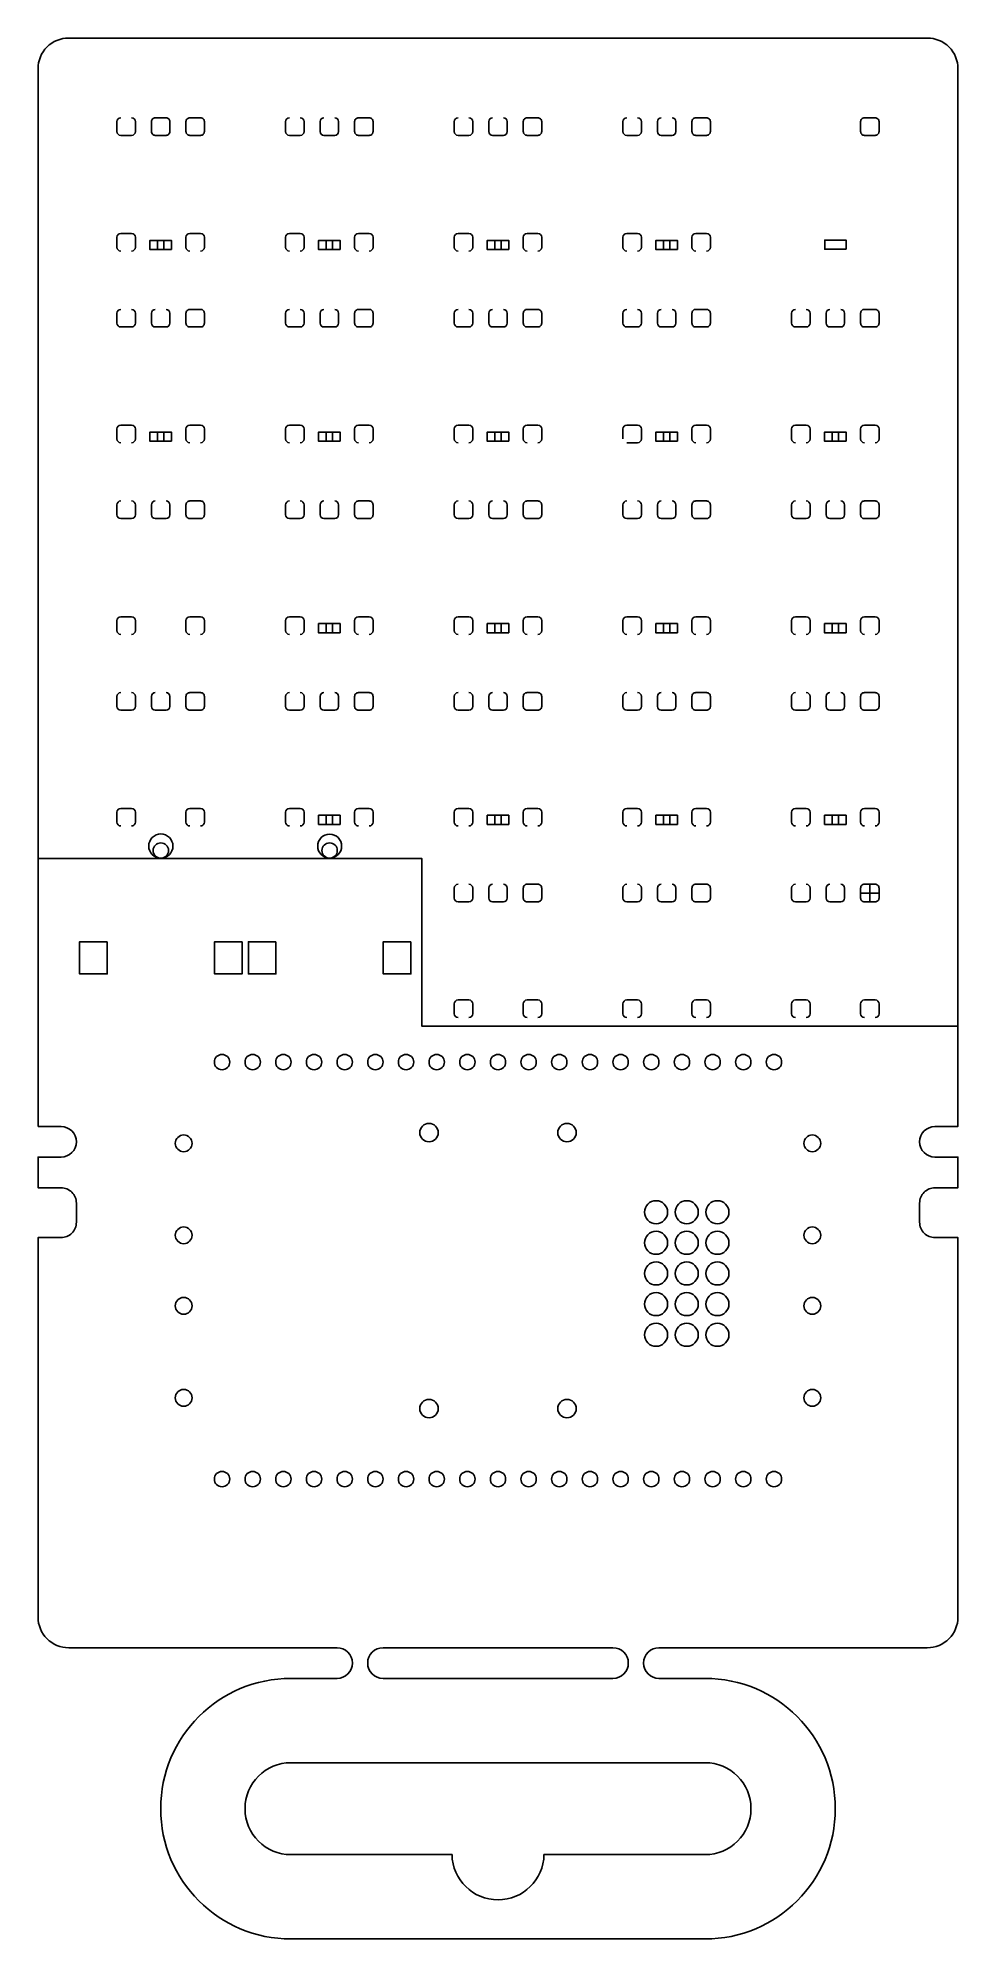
# Model space of a CAD drawing. Header units: millimetres. Extents: x -30 to 30, y -72 to 52.
import ezdxf

# ---------------------------------------------------------------- set-up
doc = ezdxf.new("R2010")
doc.units = ezdxf.units.MM
doc.layers.get('0').update_dxf_attribs({"linetype": 'CONTINUOUS'})

msp = doc.modelspace()

# ---------------------------------------------------------------- linework, layer by layer
for p, q in [((-24.85, 46.4), (-24.85, 47.05)), ((-23.9, 46.15), (-24.6, 46.15)), ((-23.65, 47.05), (-23.65, 46.4)), ((-13.85, 46.4), (-13.85, 47.05)), ((-12.9, 46.15), (-13.6, 46.15)), ((-12.65, 47.05), (-12.65, 46.4)), ((-11.6, 46.4), (-11.6, 47.05)), ((-10.65, 46.15), (-11.35, 46.15)), ((-10.4, 47.05), (-10.4, 46.4)), ((-2.85, 46.4), (-2.85, 47.05)), ((-1.9, 46.15), (-2.6, 46.15)), ((-1.65, 47.05), (-1.65, 46.4)), ((-0.6, 46.4), (-0.6, 47.05)), ((0.35, 46.15), (-0.35, 46.15)), ((0.6, 47.05), (0.6, 46.4)), ((8.15, 46.4), (8.15, 47.05)), ((9.1, 46.15), (8.4, 46.15)), ((9.35, 47.05), (9.35, 46.4)), ((10.4, 46.4), (10.4, 47.05)), ((11.35, 46.15), (10.65, 46.15)), ((11.6, 47.05), (11.6, 46.4)), ((-24.6, 39.75), (-23.9, 39.75)), ((-20.1, 39.75), (-19.4, 39.75)), ((-13.6, 39.75), (-12.9, 39.75)), ((-9.1, 39.75), (-8.4, 39.75)), ((-2.6, 39.75), (-1.9, 39.75)), ((1.9, 39.75), (2.6, 39.75)), ((8.4, 39.75), (9.1, 39.75)), ((12.9, 39.75), (13.6, 39.75)), ((-24.85, 38.85), (-24.85, 39.5)), ((-23.65, 39.5), (-23.65, 38.85)), ((-20.35, 38.85), (-20.35, 39.5)), ((-19.15, 39.5), (-19.15, 38.85)), ((-13.85, 38.85), (-13.85, 39.5)), ((-12.65, 39.5), (-12.65, 38.85)), ((-9.35, 38.85), (-9.35, 39.5)), ((-8.15, 39.5), (-8.15, 38.85)), ((-2.85, 38.85), (-2.85, 39.5)), ((-1.65, 39.5), (-1.65, 38.85)), ((1.65, 38.85), (1.65, 39.5)), ((2.85, 39.5), (2.85, 38.85)), ((8.15, 38.85), (8.15, 39.5)), ((9.35, 39.5), (9.35, 38.85)), ((12.65, 38.85), (12.65, 39.5)), ((13.85, 39.5), (13.85, 38.85)), ((-24.85, 33.9), (-24.85, 34.55)), ((-23.9, 33.65), (-24.6, 33.65)), ((-23.65, 34.55), (-23.65, 33.9)), ((-22.6, 33.9), (-22.6, 34.55)), ((-21.65, 33.65), (-22.35, 33.65)), ((-21.4, 34.55), (-21.4, 33.9)), ((-13.85, 33.9), (-13.85, 34.55)), ((-12.9, 33.65), (-13.6, 33.65)), ((-12.65, 34.55), (-12.65, 33.9)), ((-11.6, 33.9), (-11.6, 34.55)), ((-10.65, 33.65), (-11.35, 33.65)), ((-10.4, 34.55), (-10.4, 33.9)), ((-2.85, 33.9), (-2.85, 34.55)), ((-1.9, 33.65), (-2.6, 33.65)), ((-1.65, 34.55), (-1.65, 33.9)), ((-0.6, 33.9), (-0.6, 34.55)), ((0.35, 33.65), (-0.35, 33.65)), ((0.6, 34.55), (0.6, 33.9)), ((8.15, 33.9), (8.15, 34.55)), ((9.1, 33.65), (8.4, 33.65)), ((9.35, 34.55), (9.35, 33.9)), ((10.4, 33.9), (10.4, 34.55)), ((11.35, 33.65), (10.65, 33.65)), ((11.6, 34.55), (11.6, 33.9)), ((19.15, 33.9), (19.15, 34.55)), ((20.1, 33.65), (19.4, 33.65)), ((20.35, 34.55), (20.35, 33.9)), ((21.4, 33.9), (21.4, 34.55)), ((22.35, 33.65), (21.65, 33.65)), ((22.6, 34.55), (22.6, 33.9)), ((-24.85, 26.35), (-24.85, 27)), ((-24.6, 27.25), (-23.9, 27.25)), ((-23.65, 27), (-23.65, 26.35)), ((-20.35, 26.35), (-20.35, 27)), ((-20.1, 27.25), (-19.4, 27.25)), ((-19.15, 27), (-19.15, 26.35)), ((-13.85, 26.35), (-13.85, 27)), ((-13.6, 27.25), (-12.9, 27.25)), ((-12.65, 27), (-12.65, 26.35)), ((-9.35, 26.35), (-9.35, 27)), ((-9.1, 27.25), (-8.4, 27.25)), ((-8.15, 27), (-8.15, 26.35)), ((-2.85, 26.35), (-2.85, 27)), ((-2.6, 27.25), (-1.9, 27.25)), ((-1.65, 27), (-1.65, 26.35)), ((1.65, 26.35), (1.65, 27)), ((1.9, 27.25), (2.6, 27.25)), ((2.85, 27), (2.85, 26.35)), ((8.15, 26.35), (8.15, 27)), ((8.4, 27.25), (9.1, 27.25)), ((9.1, 26.1), (8.4, 26.1)), ((9.35, 27), (9.35, 26.35)), ((12.65, 26.35), (12.65, 27)), ((12.9, 27.25), (13.6, 27.25)), ((13.85, 27), (13.85, 26.35)), ((19.15, 26.35), (19.15, 27)), ((19.4, 27.25), (20.1, 27.25)), ((20.35, 27), (20.35, 26.35)), ((23.65, 26.35), (23.65, 27)), ((23.9, 27.25), (24.6, 27.25)), ((24.85, 27), (24.85, 26.35)), ((-24.85, 21.4), (-24.85, 22.05)), ((-23.9, 21.15), (-24.6, 21.15)), ((-23.65, 22.05), (-23.65, 21.4)), ((-22.6, 21.4), (-22.6, 22.05)), ((-21.65, 21.15), (-22.35, 21.15)), ((-21.4, 22.05), (-21.4, 21.4)), ((-13.85, 21.4), (-13.85, 22.05)), ((-12.9, 21.15), (-13.6, 21.15)), ((-12.65, 22.05), (-12.65, 21.4)), ((-11.6, 21.4), (-11.6, 22.05)), ((-10.65, 21.15), (-11.35, 21.15)), ((-10.4, 22.05), (-10.4, 21.4)), ((-2.85, 21.4), (-2.85, 22.05)), ((-1.9, 21.15), (-2.6, 21.15)), ((-1.65, 22.05), (-1.65, 21.4)), ((-0.6, 21.4), (-0.6, 22.05)), ((0.35, 21.15), (-0.35, 21.15)), ((0.6, 22.05), (0.6, 21.4)), ((8.15, 21.4), (8.15, 22.05)), ((9.1, 21.15), (8.4, 21.15)), ((9.35, 22.05), (9.35, 21.4)), ((10.4, 21.4), (10.4, 22.05)), ((11.35, 21.15), (10.65, 21.15)), ((11.6, 22.05), (11.6, 21.4)), ((19.15, 21.4), (19.15, 22.05)), ((20.1, 21.15), (19.4, 21.15)), ((20.35, 22.05), (20.35, 21.4)), ((21.4, 21.4), (21.4, 22.05)), ((22.35, 21.15), (21.65, 21.15)), ((22.6, 22.05), (22.6, 21.4)), ((-24.85, 13.85), (-24.85, 14.5)), ((-24.6, 14.75), (-23.9, 14.75)), ((-23.65, 14.5), (-23.65, 13.85)), ((-20.35, 13.85), (-20.35, 14.5)), ((-20.1, 14.75), (-19.4, 14.75)), ((-19.15, 14.5), (-19.15, 13.85)), ((-13.85, 13.85), (-13.85, 14.5)), ((-13.6, 14.75), (-12.9, 14.75)), ((-12.65, 14.5), (-12.65, 13.85)), ((-9.35, 13.85), (-9.35, 14.5)), ((-9.1, 14.75), (-8.4, 14.75)), ((-8.15, 14.5), (-8.15, 13.85)), ((-2.85, 13.85), (-2.85, 14.5)), ((-2.6, 14.75), (-1.9, 14.75)), ((-1.65, 14.5), (-1.65, 13.85)), ((1.65, 13.85), (1.65, 14.5)), ((1.9, 14.75), (2.6, 14.75)), ((2.85, 14.5), (2.85, 13.85)), ((8.15, 13.85), (8.15, 14.5)), ((8.4, 14.75), (9.1, 14.75)), ((9.35, 14.5), (9.35, 13.85)), ((12.65, 13.85), (12.65, 14.5)), ((12.9, 14.75), (13.6, 14.75)), ((13.85, 14.5), (13.85, 13.85)), ((19.15, 13.85), (19.15, 14.5)), ((19.4, 14.75), (20.1, 14.75)), ((20.35, 14.5), (20.35, 13.85)), ((23.65, 13.85), (23.65, 14.5)), ((23.9, 14.75), (24.6, 14.75)), ((24.85, 14.5), (24.85, 13.85)), ((-24.85, 8.9), (-24.85, 9.55)), ((-23.65, 9.55), (-23.65, 8.9)), ((-22.6, 8.9), (-22.6, 9.55)), ((-21.4, 9.55), (-21.4, 8.9)), ((-13.85, 8.9), (-13.85, 9.55)), ((-12.65, 9.55), (-12.65, 8.9)), ((-11.6, 8.9), (-11.6, 9.55)), ((-10.4, 9.55), (-10.4, 8.9)), ((-2.85, 8.9), (-2.85, 9.55)), ((-1.65, 9.55), (-1.65, 8.9)), ((-0.6, 8.9), (-0.6, 9.55)), ((0.6, 9.55), (0.6, 8.9)), ((8.15, 8.9), (8.15, 9.55)), ((9.35, 9.55), (9.35, 8.9)), ((10.4, 8.9), (10.4, 9.55)), ((11.6, 9.55), (11.6, 8.9)), ((19.15, 8.9), (19.15, 9.55)), ((20.35, 9.55), (20.35, 8.9)), ((21.4, 8.9), (21.4, 9.55)), ((22.6, 9.55), (22.6, 8.9)), ((-23.9, 8.65), (-24.6, 8.65)), ((-21.65, 8.65), (-22.35, 8.65)), ((-12.9, 8.65), (-13.6, 8.65)), ((-10.65, 8.65), (-11.35, 8.65)), ((-1.9, 8.65), (-2.6, 8.65)), ((0.35, 8.65), (-0.35, 8.65)), ((9.1, 8.65), (8.4, 8.65)), ((11.35, 8.65), (10.65, 8.65)), ((20.1, 8.65), (19.4, 8.65)), ((22.35, 8.65), (21.65, 8.65)), ((-24.85, 1.35), (-24.85, 2)), ((-24.6, 2.25), (-23.9, 2.25)), ((-23.65, 2), (-23.65, 1.35)), ((-20.35, 1.35), (-20.35, 2)), ((-20.1, 2.25), (-19.4, 2.25)), ((-19.15, 2), (-19.15, 1.35)), ((-13.85, 1.35), (-13.85, 2)), ((-13.6, 2.25), (-12.9, 2.25)), ((-12.65, 2), (-12.65, 1.35)), ((-10.8, 1.8), (-11.2, 1.8)), ((-9.35, 1.35), (-9.35, 2)), ((-9.1, 2.25), (-8.4, 2.25)), ((-8.15, 2), (-8.15, 1.35)), ((-2.85, 1.35), (-2.85, 2)), ((-2.6, 2.25), (-1.9, 2.25)), ((-1.65, 2), (-1.65, 1.35)), ((0.2, 1.8), (-0.2, 1.8)), ((1.65, 1.35), (1.65, 2)), ((1.9, 2.25), (2.6, 2.25)), ((2.85, 2), (2.85, 1.35)), ((8.15, 1.35), (8.15, 2)), ((8.4, 2.25), (9.1, 2.25)), ((9.35, 2), (9.35, 1.35)), ((11.2, 1.8), (10.8, 1.8)), ((12.65, 1.35), (12.65, 2)), ((12.9, 2.25), (13.6, 2.25)), ((13.85, 2), (13.85, 1.35)), ((19.15, 1.35), (19.15, 2)), ((19.4, 2.25), (20.1, 2.25)), ((20.35, 2), (20.35, 1.35)), ((22.2, 1.8), (21.8, 1.8)), ((23.65, 1.35), (23.65, 2)), ((23.9, 2.25), (24.6, 2.25)), ((24.85, 2), (24.85, 1.35)), ((-10.8, 1.2), (-11.2, 1.2)), ((0.2, 1.2), (-0.2, 1.2)), ((11.2, 1.2), (10.8, 1.2)), ((22.2, 1.2), (21.8, 1.2)), ((-2.85, -3.6), (-2.85, -2.95)), ((-1.65, -2.95), (-1.65, -3.6)), ((-0.6, -3.6), (-0.6, -2.95)), ((0.6, -2.95), (0.6, -3.6)), ((8.15, -3.6), (8.15, -2.95)), ((9.35, -2.95), (9.35, -3.6)), ((10.4, -3.6), (10.4, -2.95)), ((11.6, -2.95), (11.6, -3.6)), ((19.15, -3.6), (19.15, -2.95)), ((20.35, -2.95), (20.35, -3.6)), ((21.4, -3.6), (21.4, -2.95)), ((22.6, -2.95), (22.6, -3.6)), ((24.85, -3.28), (23.65, -3.28)), ((24.25, -2.7), (24.25, -3.85)), ((-1.9, -3.85), (-2.6, -3.85)), ((0.35, -3.85), (-0.35, -3.85)), ((9.1, -3.85), (8.4, -3.85)), ((11.35, -3.85), (10.65, -3.85)), ((20.1, -3.85), (19.4, -3.85)), ((22.35, -3.85), (21.65, -3.85)), ((-2.85, -11.15), (-2.85, -10.5)), ((-2.6, -10.25), (-1.9, -10.25)), ((-1.65, -10.5), (-1.65, -11.15)), ((1.65, -11.15), (1.65, -10.5)), ((1.9, -10.25), (2.6, -10.25)), ((2.85, -10.5), (2.85, -11.15)), ((8.15, -11.15), (8.15, -10.5)), ((8.4, -10.25), (9.1, -10.25)), ((9.35, -10.5), (9.35, -11.15)), ((12.65, -11.15), (12.65, -10.5)), ((12.9, -10.25), (13.6, -10.25)), ((13.85, -10.5), (13.85, -11.15)), ((19.15, -11.15), (19.15, -10.5)), ((19.4, -10.25), (20.1, -10.25)), ((20.35, -10.5), (20.35, -11.15)), ((23.65, -11.15), (23.65, -10.5)), ((23.9, -10.25), (24.6, -10.25)), ((24.85, -10.5), (24.85, -11.15))]:
    msp.add_line(p, q)
for points in [[(-30, -18.5), (-28.5, -18.5, -1), (-28.5, -20.5), (-30, -20.5), (-30, -22.5), (-28.5, -22.5, -0.414214), (-27.5, -23.5), (-27.5, -24.75, -0.414214), (-28.5, -25.75), (-30, -25.75), (-30, -50.5, 0.414214), (-28, -52.5), (-10.5, -52.5, -1), (-10.5, -54.5), (-13.5, -54.5, 1), (-13.5, -71.5), (13.5, -71.5, 1), (13.5, -54.5), (10.5, -54.5, -1), (10.5, -52.5), (28, -52.5, 0.414214), (30, -50.5), (30, -25.75), (28.5, -25.75, -0.414214), (27.5, -24.75), (27.5, -23.5, -0.414214), (28.5, -22.5), (30, -22.5), (30, -20.5), (28.5, -20.5, -1), (28.5, -18.5), (30, -18.5), (30, 50.5, 0.414214), (28, 52.5), (-28, 52.5, 0.414214), (-30, 50.5)], [(30, -11.95), (-4.97, -11.95), (-4.97, -1.01), (-30, -1.01), (-30, 50.5, -0.414214), (-28, 52.5), (28, 52.5, -0.414214), (30, 50.5)], [(-21.65, 46.15), (-22.35, 46.15, -0.414214), (-22.6, 46.4), (-22.6, 47.05, -0.414214), (-22.35, 47.3), (-21.65, 47.3, -0.414214), (-21.4, 47.05), (-21.4, 46.4, -0.414214)], [(-20.35, 46.4), (-20.35, 47.05, -0.414214), (-20.1, 47.3), (-19.4, 47.3, -0.414214), (-19.15, 47.05), (-19.15, 46.4, -0.414214), (-19.4, 46.15), (-20.1, 46.15, -0.414214)], [(-9.35, 46.4), (-9.35, 47.05, -0.414214), (-9.1, 47.3), (-8.4, 47.3, -0.414214), (-8.15, 47.05), (-8.15, 46.4, -0.414214), (-8.4, 46.15), (-9.1, 46.15, -0.414214)], [(1.65, 46.4), (1.65, 47.05, -0.414214), (1.9, 47.3), (2.6, 47.3, -0.414214), (2.85, 47.05), (2.85, 46.4, -0.414214), (2.6, 46.15), (1.9, 46.15, -0.414214)], [(12.65, 46.4), (12.65, 47.05, -0.414214), (12.9, 47.3), (13.6, 47.3, -0.414214), (13.85, 47.05), (13.85, 46.4, -0.414214), (13.6, 46.15), (12.9, 46.15, -0.414214)], [(24.85, 47.05), (24.85, 46.4, -0.414214), (24.6, 46.15), (23.9, 46.15, -0.414214), (23.65, 46.4), (23.65, 47.05, -0.414214), (23.9, 47.3), (24.6, 47.3, -0.414214)], [(-20.35, 33.9), (-20.35, 34.55, -0.414214), (-20.1, 34.8), (-19.4, 34.8, -0.414214), (-19.15, 34.55), (-19.15, 33.9, -0.414214), (-19.4, 33.65), (-20.1, 33.65, -0.414214)], [(-9.35, 33.9), (-9.35, 34.55, -0.414214), (-9.1, 34.8), (-8.4, 34.8, -0.414214), (-8.15, 34.55), (-8.15, 33.9, -0.414214), (-8.4, 33.65), (-9.1, 33.65, -0.414214)], [(1.65, 33.9), (1.65, 34.55, -0.414214), (1.9, 34.8), (2.6, 34.8, -0.414214), (2.85, 34.55), (2.85, 33.9, -0.414214), (2.6, 33.65), (1.9, 33.65, -0.414214)], [(12.65, 33.9), (12.65, 34.55, -0.414214), (12.9, 34.8), (13.6, 34.8, -0.414214), (13.85, 34.55), (13.85, 33.9, -0.414214), (13.6, 33.65), (12.9, 33.65, -0.414214)], [(23.65, 33.9), (23.65, 34.55, -0.414214), (23.9, 34.8), (24.6, 34.8, -0.414214), (24.85, 34.55), (24.85, 33.9, -0.414214), (24.6, 33.65), (23.9, 33.65, -0.414214)], [(-20.35, 21.4), (-20.35, 22.05, -0.414214), (-20.1, 22.3), (-19.4, 22.3, -0.414214), (-19.15, 22.05), (-19.15, 21.4, -0.414214), (-19.4, 21.15), (-20.1, 21.15, -0.414214)], [(-9.35, 21.4), (-9.35, 22.05, -0.414214), (-9.1, 22.3), (-8.4, 22.3, -0.414214), (-8.15, 22.05), (-8.15, 21.4, -0.414214), (-8.4, 21.15), (-9.1, 21.15, -0.414214)], [(1.65, 21.4), (1.65, 22.05, -0.414214), (1.9, 22.3), (2.6, 22.3, -0.414214), (2.85, 22.05), (2.85, 21.4, -0.414214), (2.6, 21.15), (1.9, 21.15, -0.414214)], [(12.65, 21.4), (12.65, 22.05, -0.414214), (12.9, 22.3), (13.6, 22.3, -0.414214), (13.85, 22.05), (13.85, 21.4, -0.414214), (13.6, 21.15), (12.9, 21.15, -0.414214)], [(23.65, 21.4), (23.65, 22.05, -0.414214), (23.9, 22.3), (24.6, 22.3, -0.414214), (24.85, 22.05), (24.85, 21.4, -0.414214), (24.6, 21.15), (23.9, 21.15, -0.414214)], [(-20.35, 8.9), (-20.35, 9.55, -0.414214), (-20.1, 9.8), (-19.4, 9.8, -0.414214), (-19.15, 9.55), (-19.15, 8.9, -0.414214), (-19.4, 8.65), (-20.1, 8.65, -0.414214)], [(-9.35, 8.9), (-9.35, 9.55, -0.414214), (-9.1, 9.8), (-8.4, 9.8, -0.414214), (-8.15, 9.55), (-8.15, 8.9, -0.414214), (-8.4, 8.65), (-9.1, 8.65, -0.414214)], [(1.65, 8.9), (1.65, 9.55, -0.414214), (1.9, 9.8), (2.6, 9.8, -0.414214), (2.85, 9.55), (2.85, 8.9, -0.414214), (2.6, 8.65), (1.9, 8.65, -0.414214)], [(12.65, 8.9), (12.65, 9.55, -0.414214), (12.9, 9.8), (13.6, 9.8, -0.414214), (13.85, 9.55), (13.85, 8.9, -0.414214), (13.6, 8.65), (12.9, 8.65, -0.414214)], [(23.65, 8.9), (23.65, 9.55, -0.414214), (23.9, 9.8), (24.6, 9.8, -0.414214), (24.85, 9.55), (24.85, 8.9, -0.414214), (24.6, 8.65), (23.9, 8.65, -0.414214)], [(1.65, -3.6), (1.65, -2.95, -0.414214), (1.9, -2.7), (2.6, -2.7, -0.414214), (2.85, -2.95), (2.85, -3.6, -0.414214), (2.6, -3.85), (1.9, -3.85, -0.414214)], [(12.65, -3.6), (12.65, -2.95, -0.414214), (12.9, -2.7), (13.6, -2.7, -0.414214), (13.85, -2.95), (13.85, -3.6, -0.414214), (13.6, -3.85), (12.9, -3.85, -0.414214)], [(24.85, -2.95), (24.85, -3.6, -0.414214), (24.6, -3.85), (23.9, -3.85, -0.414214), (23.65, -3.6), (23.65, -2.95, -0.414214), (23.9, -2.7), (24.6, -2.7, -0.414214)], [(7.5, -54.5, 1), (7.5, -52.5), (-7.5, -52.5, 1), (-7.5, -54.5)], [(13.5, -66, 1), (13.5, -60), (-13.5, -60, 1), (-13.5, -66), (-3, -66, 0.981974), (3, -66)]]:
    msp.add_lwpolyline(points, format="xyb", close=True)
for points in [[(-22.2, 38.7), (-22.7, 38.7), (-22.7, 39.3), (-22.2, 39.3)], [(-21.3, 38.7), (-22.7, 38.7), (-22.7, 39.3), (-21.3, 39.3)], [(-21.3, 38.7), (-21.8, 38.7), (-21.8, 39.3), (-21.3, 39.3)], [(-11.2, 38.7), (-11.7, 38.7), (-11.7, 39.3), (-11.2, 39.3)], [(-10.3, 38.7), (-11.7, 38.7), (-11.7, 39.3), (-10.3, 39.3)], [(-10.3, 38.7), (-10.8, 38.7), (-10.8, 39.3), (-10.3, 39.3)], [(-0.2, 38.7), (-0.7, 38.7), (-0.7, 39.3), (-0.2, 39.3)], [(0.7, 38.7), (-0.7, 38.7), (-0.7, 39.3), (0.7, 39.3)], [(0.7, 38.7), (0.2, 38.7), (0.2, 39.3), (0.7, 39.3)], [(10.8, 38.7), (10.3, 38.7), (10.3, 39.3), (10.8, 39.3)], [(11.7, 38.7), (10.3, 38.7), (10.3, 39.3), (11.7, 39.3)], [(11.7, 38.7), (11.2, 38.7), (11.2, 39.3), (11.7, 39.3)], [(22.7, 38.72), (21.31, 38.72), (21.31, 39.32), (22.7, 39.32)], [(-22.2, 26.2), (-22.7, 26.2), (-22.7, 26.8), (-22.2, 26.8)], [(-21.3, 26.2), (-22.7, 26.2), (-22.7, 26.8), (-21.3, 26.8)], [(-21.3, 26.2), (-21.8, 26.2), (-21.8, 26.8), (-21.3, 26.8)], [(-11.2, 26.2), (-11.7, 26.2), (-11.7, 26.8), (-11.2, 26.8)], [(-10.3, 26.2), (-11.7, 26.2), (-11.7, 26.8), (-10.3, 26.8)], [(-10.3, 26.2), (-10.8, 26.2), (-10.8, 26.8), (-10.3, 26.8)], [(-0.2, 26.2), (-0.7, 26.2), (-0.7, 26.8), (-0.2, 26.8)], [(0.7, 26.2), (-0.7, 26.2), (-0.7, 26.8), (0.7, 26.8)], [(0.7, 26.2), (0.2, 26.2), (0.2, 26.8), (0.7, 26.8)], [(10.8, 26.2), (10.3, 26.2), (10.3, 26.8), (10.8, 26.8)], [(11.2, 26.2), (10.8, 26.2), (10.8, 26.8), (11.2, 26.8)], [(11.7, 26.2), (11.2, 26.2), (11.2, 26.8), (11.7, 26.8)], [(21.8, 26.2), (21.3, 26.2), (21.3, 26.8), (21.8, 26.8)], [(22.2, 26.2), (21.8, 26.2), (21.8, 26.8), (22.2, 26.8)], [(22.7, 26.2), (22.2, 26.2), (22.2, 26.8), (22.7, 26.8)], [(-11.2, 13.7), (-11.7, 13.7), (-11.7, 14.3), (-11.2, 14.3)], [(-10.3, 13.7), (-11.7, 13.7), (-11.7, 14.3), (-10.3, 14.3)], [(-10.3, 13.7), (-10.8, 13.7), (-10.8, 14.3), (-10.3, 14.3)], [(-0.2, 13.7), (-0.7, 13.7), (-0.7, 14.3), (-0.2, 14.3)], [(0.7, 13.7), (-0.7, 13.7), (-0.7, 14.3), (0.7, 14.3)], [(0.7, 13.7), (0.2, 13.7), (0.2, 14.3), (0.7, 14.3)], [(10.8, 13.7), (10.3, 13.7), (10.3, 14.3), (10.8, 14.3)], [(11.7, 13.7), (10.3, 13.7), (10.3, 14.3), (11.7, 14.3)], [(11.7, 13.7), (11.2, 13.7), (11.2, 14.3), (11.7, 14.3)], [(21.8, 13.7), (21.3, 13.7), (21.3, 14.3), (21.8, 14.3)], [(22.7, 13.7), (21.3, 13.7), (21.3, 14.3), (22.7, 14.3)], [(22.7, 13.7), (22.2, 13.7), (22.2, 14.3), (22.7, 14.3)], [(-11.2, 1.2), (-11.7, 1.2), (-11.7, 1.8), (-11.2, 1.8)], [(-10.3, 1.2), (-10.8, 1.2), (-10.8, 1.8), (-10.3, 1.8)], [(-0.2, 1.2), (-0.7, 1.2), (-0.7, 1.8), (-0.2, 1.8)], [(0.7, 1.2), (0.2, 1.2), (0.2, 1.8), (0.7, 1.8)], [(10.8, 1.2), (10.3, 1.2), (10.3, 1.8), (10.8, 1.8)], [(11.7, 1.2), (11.2, 1.2), (11.2, 1.8), (11.7, 1.8)], [(21.8, 1.2), (21.3, 1.2), (21.3, 1.8), (21.8, 1.8)], [(22.7, 1.2), (22.2, 1.2), (22.2, 1.8), (22.7, 1.8)], [(-25.49, -6.45), (-25.49, -8.55), (-27.29, -8.55), (-27.29, -6.45)], [(-16.69, -6.45), (-16.69, -8.55), (-18.49, -8.55), (-18.49, -6.45)], [(-14.48, -6.45), (-14.48, -8.55), (-16.28, -8.55), (-16.28, -6.45)], [(-5.68, -6.45), (-5.68, -8.55), (-7.48, -8.55), (-7.48, -6.45)]]:
    msp.add_lwpolyline(points, close=True)
for centre, radius in [((-21.99, -0.21), 0.79), ((-10.98, -0.21), 0.78)]:
    msp.add_circle(centre, radius)
at = {"extrusion": (0, 0, -1)}
for centre, radius in [((21.99, -0.5), 0.5), ((10.98, -0.5), 0.5), ((18, -14.3), 0.5), ((16, -14.3), 0.5), ((14, -14.3), 0.5), ((12, -14.3), 0.5), ((10, -14.3), 0.5), ((8, -14.3), 0.5), ((6, -14.3), 0.5), ((4, -14.3), 0.5), ((2, -14.3), 0.5), ((0, -14.3), 0.5), ((-2, -14.3), 0.5), ((-4, -14.3), 0.5), ((-6, -14.3), 0.5), ((-8, -14.3), 0.5), ((-10, -14.3), 0.5), ((-12, -14.3), 0.5), ((-14, -14.3), 0.5), ((-16, -14.3), 0.5), ((-18, -14.3), 0.5), ((4.5, -18.9), 0.6), ((-4.5, -18.9), 0.6), ((20.5, -19.6), 0.545), ((-20.5, -19.6), 0.545), ((-10.31, -24.09), 0.75), ((-12.31, -24.09), 0.75), ((-14.31, -24.09), 0.75), ((20.5, -25.6), 0.545), ((-10.31, -26.09), 0.75), ((-12.31, -26.09), 0.75), ((-14.31, -26.09), 0.75), ((-20.5, -25.6), 0.545), ((-10.31, -28.09), 0.75), ((-12.31, -28.09), 0.75), ((-14.31, -28.09), 0.75), ((20.5, -30.2), 0.545), ((-10.31, -30.09), 0.75), ((-12.31, -30.09), 0.75), ((-14.31, -30.09), 0.75), ((-20.5, -30.2), 0.545), ((-10.31, -32.09), 0.75), ((-12.31, -32.09), 0.75), ((-14.31, -32.09), 0.75), ((20.5, -36.2), 0.545), ((-20.5, -36.2), 0.545), ((4.5, -36.9), 0.6), ((-4.5, -36.9), 0.6), ((18, -41.5), 0.5), ((16, -41.5), 0.5), ((14, -41.5), 0.5), ((12, -41.5), 0.5), ((10, -41.5), 0.5), ((8, -41.5), 0.5), ((6, -41.5), 0.5), ((4, -41.5), 0.5), ((2, -41.5), 0.5), ((0, -41.5), 0.5), ((-2, -41.5), 0.5), ((-4, -41.5), 0.5), ((-6, -41.5), 0.5), ((-8, -41.5), 0.5), ((-10, -41.5), 0.5), ((-12, -41.5), 0.5), ((-14, -41.5), 0.5), ((-16, -41.5), 0.5), ((-18, -41.5), 0.5)]:
    msp.add_circle(centre, radius, dxfattribs=at)
for centre, start, end in [((-24.6, 47.05), 90, 180), ((-23.9, 47.05), 0, 90), ((-13.6, 47.05), 90, 180), ((-12.9, 47.05), 0, 90), ((-11.35, 47.05), 90, 180), ((-10.65, 47.05), 0, 90), ((-2.6, 47.05), 90, 180), ((-1.9, 47.05), 0, 90), ((-0.35, 47.05), 90, 180), ((0.35, 47.05), 0, 90), ((8.4, 47.05), 90, 180), ((9.1, 47.05), 0, 90), ((10.65, 47.05), 90, 180), ((11.35, 47.05), 0, 90), ((-24.6, 46.4), 180, 270), ((-23.9, 46.4), -90, 0), ((-13.6, 46.4), 180, 270), ((-12.9, 46.4), -90, 0), ((-11.35, 46.4), 180, 270), ((-10.65, 46.4), -90, 0), ((-2.6, 46.4), 180, 270), ((-1.9, 46.4), -90, 0), ((-0.35, 46.4), 180, 270), ((0.35, 46.4), -90, 0), ((8.4, 46.4), 180, 270), ((9.1, 46.4), -90, 0), ((10.65, 46.4), 180, 270), ((11.35, 46.4), -90, 0), ((-24.6, 39.5), 90, 180), ((-23.9, 39.5), 0, 90), ((-20.1, 39.5), 90, 180), ((-19.4, 39.5), 0, 90), ((-13.6, 39.5), 90, 180), ((-12.9, 39.5), 0, 90), ((-9.1, 39.5), 90, 180), ((-8.4, 39.5), 0, 90), ((-2.6, 39.5), 90, 180), ((-1.9, 39.5), 0, 90), ((1.9, 39.5), 90, 180), ((2.6, 39.5), 0, 90), ((8.4, 39.5), 90, 180), ((9.1, 39.5), 0, 90), ((12.9, 39.5), 90, 180), ((13.6, 39.5), 0, 90), ((-24.6, 38.85), 180, 270), ((-23.9, 38.85), -90, 0), ((-20.1, 38.85), 180, 270), ((-19.4, 38.85), -90, 0), ((-13.6, 38.85), 180, 270), ((-12.9, 38.85), -90, 0), ((-9.1, 38.85), 180, 270), ((-8.4, 38.85), -90, 0), ((-2.6, 38.85), 180, 270), ((-1.9, 38.85), -90, 0), ((1.9, 38.85), 180, 270), ((2.6, 38.85), -90, 0), ((8.4, 38.85), 180, 270), ((9.1, 38.85), -90, 0), ((12.9, 38.85), 180, 270), ((13.6, 38.85), -90, 0), ((-24.6, 34.55), 90, 180), ((-23.9, 34.55), 0, 90), ((-22.35, 34.55), 90, 180), ((-21.65, 34.55), 0, 90), ((-13.6, 34.55), 90, 180), ((-12.9, 34.55), 0, 90), ((-11.35, 34.55), 90, 180), ((-10.65, 34.55), 0, 90), ((-2.6, 34.55), 90, 180), ((-1.9, 34.55), 0, 90), ((-0.35, 34.55), 90, 180), ((0.35, 34.55), 0, 90), ((8.4, 34.55), 90, 180), ((9.1, 34.55), 0, 90), ((10.65, 34.55), 90, 180), ((11.35, 34.55), 0, 90), ((19.4, 34.55), 90, 180), ((20.1, 34.55), 0, 90), ((21.65, 34.55), 90, 180), ((22.35, 34.55), 0, 90), ((-24.6, 33.9), 180, 270), ((-23.9, 33.9), -90, 0), ((-22.35, 33.9), 180, 270), ((-21.65, 33.9), -90, 0), ((-13.6, 33.9), 180, 270), ((-12.9, 33.9), -90, 0), ((-11.35, 33.9), 180, 270), ((-10.65, 33.9), -90, 0), ((-2.6, 33.9), 180, 270), ((-1.9, 33.9), -90, 0), ((-0.35, 33.9), 180, 270), ((0.35, 33.9), -90, 0), ((8.4, 33.9), 180, 270), ((9.1, 33.9), -90, 0), ((10.65, 33.9), 180, 270), ((11.35, 33.9), -90, 0), ((19.4, 33.9), 180, 270), ((20.1, 33.9), -90, 0), ((21.65, 33.9), 180, 270), ((22.35, 33.9), -90, 0), ((-24.6, 27), 90, 180), ((-24.6, 26.35), 180, 270), ((-23.9, 27), 0, 90), ((-23.9, 26.35), -90, 0), ((-20.1, 27), 90, 180), ((-20.1, 26.35), 180, 270), ((-19.4, 27), 0, 90), ((-19.4, 26.35), -90, 0), ((-13.6, 27), 90, 180), ((-13.6, 26.35), 180, 270), ((-12.9, 27), 0, 90), ((-12.9, 26.35), -90, 0), ((-9.1, 27), 90, 180), ((-9.1, 26.35), 180, 270), ((-8.4, 27), 0, 90), ((-8.4, 26.35), -90, 0), ((-2.6, 27), 90, 180), ((-2.6, 26.35), 180, 270), ((-1.9, 27), 0, 90), ((-1.9, 26.35), -90, 0), ((1.9, 27), 90, 180), ((1.9, 26.35), 180, 270), ((2.6, 27), 0, 90), ((2.6, 26.35), -90, 0), ((8.4, 27), 90, 180), ((9.1, 27), 0, 90), ((9.1, 26.35), -90, 0), ((12.9, 27), 90, 180), ((12.9, 26.35), 180, 270), ((13.6, 27), 0, 90), ((13.6, 26.35), -90, 0), ((19.4, 27), 90, 180), ((19.4, 26.35), 180, 270), ((20.1, 27), 0, 90), ((20.1, 26.35), -90, 0), ((23.9, 27), 90, 180), ((23.9, 26.35), 180, 270), ((24.6, 27), 0, 90), ((24.6, 26.35), -90, 0), ((-24.6, 22.05), 90, 180), ((-24.6, 21.4), 180, 270), ((-23.9, 22.05), 0, 90), ((-23.9, 21.4), -90, 0), ((-22.35, 22.05), 90, 180), ((-22.35, 21.4), 180, 270), ((-21.65, 22.05), 0, 90), ((-21.65, 21.4), -90, 0), ((-13.6, 22.05), 90, 180), ((-13.6, 21.4), 180, 270), ((-12.9, 22.05), 0, 90), ((-12.9, 21.4), -90, 0), ((-11.35, 22.05), 90, 180), ((-11.35, 21.4), 180, 270), ((-10.65, 22.05), 0, 90), ((-10.65, 21.4), -90, 0), ((-2.6, 22.05), 90, 180), ((-2.6, 21.4), 180, 270), ((-1.9, 22.05), 0, 90), ((-1.9, 21.4), -90, 0), ((-0.35, 22.05), 90, 180), ((-0.35, 21.4), 180, 270), ((0.35, 22.05), 0, 90), ((0.35, 21.4), -90, 0), ((8.4, 22.05), 90, 180), ((8.4, 21.4), 180, 270), ((9.1, 22.05), 0, 90), ((9.1, 21.4), -90, 0), ((10.65, 22.05), 90, 180), ((10.65, 21.4), 180, 270), ((11.35, 22.05), 0, 90), ((11.35, 21.4), -90, 0), ((19.4, 22.05), 90, 180), ((19.4, 21.4), 180, 270), ((20.1, 22.05), 0, 90), ((20.1, 21.4), -90, 0), ((21.65, 22.05), 90, 180), ((21.65, 21.4), 180, 270), ((22.35, 22.05), 0, 90), ((22.35, 21.4), -90, 0), ((-24.6, 14.5), 90, 180), ((-24.6, 13.85), 180, 270), ((-23.9, 14.5), 0, 90), ((-23.9, 13.85), -90, 0), ((-20.1, 14.5), 90, 180), ((-20.1, 13.85), 180, 270), ((-19.4, 14.5), 0, 90), ((-19.4, 13.85), -90, 0), ((-13.6, 14.5), 90, 180), ((-13.6, 13.85), 180, 270), ((-12.9, 14.5), 0, 90), ((-12.9, 13.85), -90, 0), ((-9.1, 14.5), 90, 180), ((-9.1, 13.85), 180, 270), ((-8.4, 14.5), 0, 90), ((-8.4, 13.85), -90, 0), ((-2.6, 14.5), 90, 180), ((-2.6, 13.85), 180, 270), ((-1.9, 14.5), 0, 90), ((-1.9, 13.85), -90, 0), ((1.9, 14.5), 90, 180), ((1.9, 13.85), 180, 270), ((2.6, 14.5), 0, 90), ((2.6, 13.85), -90, 0), ((8.4, 14.5), 90, 180), ((8.4, 13.85), 180, 270), ((9.1, 14.5), 0, 90), ((9.1, 13.85), -90, 0), ((12.9, 14.5), 90, 180), ((12.9, 13.85), 180, 270), ((13.6, 14.5), 0, 90), ((13.6, 13.85), -90, 0), ((19.4, 14.5), 90, 180), ((19.4, 13.85), 180, 270), ((20.1, 14.5), 0, 90), ((20.1, 13.85), -90, 0), ((23.9, 14.5), 90, 180), ((23.9, 13.85), 180, 270), ((24.6, 14.5), 0, 90), ((24.6, 13.85), -90, 0), ((-24.6, 9.55), 90, 180), ((-24.6, 8.9), 180, 270), ((-23.9, 9.55), 0, 90), ((-23.9, 8.9), -90, 0), ((-22.35, 9.55), 90, 180), ((-22.35, 8.9), 180, 270), ((-21.65, 9.55), 0, 90), ((-21.65, 8.9), -90, 0), ((-13.6, 9.55), 90, 180), ((-13.6, 8.9), 180, 270), ((-12.9, 9.55), 0, 90), ((-12.9, 8.9), -90, 0), ((-11.35, 9.55), 90, 180), ((-11.35, 8.9), 180, 270), ((-10.65, 9.55), 0, 90), ((-10.65, 8.9), -90, 0), ((-2.6, 9.55), 90, 180), ((-2.6, 8.9), 180, 270), ((-1.9, 9.55), 0, 90), ((-1.9, 8.9), -90, 0), ((-0.35, 9.55), 90, 180), ((-0.35, 8.9), 180, 270), ((0.35, 9.55), 0, 90), ((0.35, 8.9), -90, 0), ((8.4, 9.55), 90, 180), ((8.4, 8.9), 180, 270), ((9.1, 9.55), 0, 90), ((9.1, 8.9), -90, 0), ((10.65, 9.55), 90, 180), ((10.65, 8.9), 180, 270), ((11.35, 9.55), 0, 90), ((11.35, 8.9), -90, 0), ((19.4, 9.55), 90, 180), ((19.4, 8.9), 180, 270), ((20.1, 9.55), 0, 90), ((20.1, 8.9), -90, 0), ((21.65, 9.55), 90, 180), ((21.65, 8.9), 180, 270), ((22.35, 9.55), 0, 90), ((22.35, 8.9), -90, 0), ((-24.6, 2), 90, 180), ((-24.6, 1.35), 180, 270), ((-23.9, 2), 0, 90), ((-23.9, 1.35), -90, 0), ((-20.1, 2), 90, 180), ((-20.1, 1.35), 180, 270), ((-19.4, 2), 0, 90), ((-19.4, 1.35), -90, 0), ((-13.6, 2), 90, 180), ((-13.6, 1.35), 180, 270), ((-12.9, 2), 0, 90), ((-12.9, 1.35), -90, 0), ((-9.1, 2), 90, 180), ((-9.1, 1.35), 180, 270), ((-8.4, 2), 0, 90), ((-8.4, 1.35), -90, 0), ((-2.6, 2), 90, 180), ((-2.6, 1.35), 180, 270), ((-1.9, 2), 0, 90), ((-1.9, 1.35), -90, 0), ((1.9, 2), 90, 180), ((1.9, 1.35), 180, 270), ((2.6, 2), 0, 90), ((2.6, 1.35), -90, 0), ((8.4, 2), 90, 180), ((8.4, 1.35), 180, 270), ((9.1, 2), 0, 90), ((9.1, 1.35), -90, 0), ((12.9, 2), 90, 180), ((12.9, 1.35), 180, 270), ((13.6, 2), 0, 90), ((13.6, 1.35), -90, 0), ((19.4, 2), 90, 180), ((19.4, 1.35), 180, 270), ((20.1, 2), 0, 90), ((20.1, 1.35), -90, 0), ((23.9, 2), 90, 180), ((23.9, 1.35), 180, 270), ((24.6, 2), 0, 90), ((24.6, 1.35), -90, 0), ((-2.6, -2.95), 90, 180), ((-2.6, -3.6), 180, 270), ((-1.9, -2.95), 0, 90), ((-1.9, -3.6), -90, 0), ((-0.35, -2.95), 90, 180), ((-0.35, -3.6), 180, 270), ((0.35, -2.95), 0, 90), ((0.35, -3.6), -90, 0), ((8.4, -2.95), 90, 180), ((8.4, -3.6), 180, 270), ((9.1, -2.95), 0, 90), ((9.1, -3.6), -90, 0), ((10.65, -2.95), 90, 180), ((10.65, -3.6), 180, 270), ((11.35, -2.95), 0, 90), ((11.35, -3.6), -90, 0), ((19.4, -2.95), 90, 180), ((19.4, -3.6), 180, 270), ((20.1, -2.95), 0, 90), ((20.1, -3.6), -90, 0), ((21.65, -2.95), 90, 180), ((21.65, -3.6), 180, 270), ((22.35, -2.95), 0, 90), ((22.35, -3.6), -90, 0), ((-2.6, -10.5), 90, 180), ((-2.6, -11.15), 180, 270), ((-1.9, -10.5), 0, 90), ((-1.9, -11.15), -90, 0), ((1.9, -10.5), 90, 180), ((1.9, -11.15), 180, 270), ((2.6, -10.5), 0, 90), ((2.6, -11.15), -90, 0), ((8.4, -10.5), 90, 180), ((8.4, -11.15), 180, 270), ((9.1, -10.5), 0, 90), ((9.1, -11.15), -90, 0), ((12.9, -10.5), 90, 180), ((12.9, -11.15), 180, 270), ((13.6, -10.5), 0, 90), ((13.6, -11.15), -90, 0), ((19.4, -10.5), 90, 180), ((19.4, -11.15), 180, 270), ((20.1, -10.5), 0, 90), ((20.1, -11.15), -90, 0), ((23.9, -10.5), 90, 180), ((23.9, -11.15), 180, 270), ((24.6, -10.5), 0, 90), ((24.6, -11.15), -90, 0)]:
    msp.add_arc(centre, 0.25, start, end)

doc.saveas('drawing.dxf')
